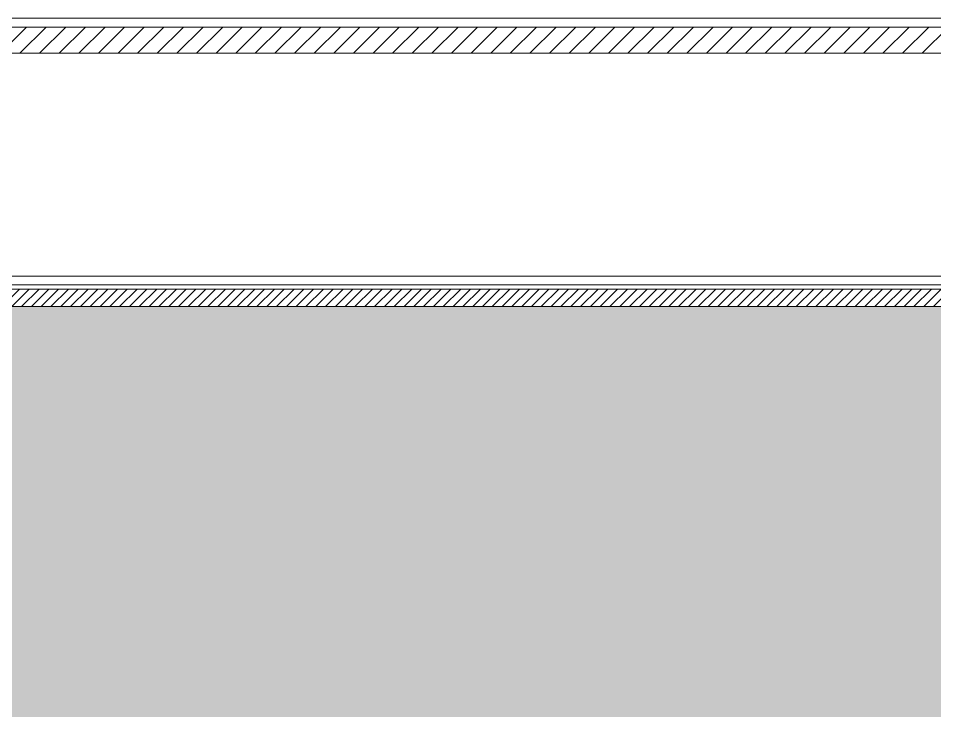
# Model space of a CAD drawing. Header units: millimetres. Extents: x -853320 to 19484, y -510814 to 9708.
# Drawn here: x 4106.4 to 4316.1, y 7786.3 to 7944.8 of the extents above; entities that cross this region are included whole.
import ezdxf

# ---------------------------------------------------------------- set-up
doc = ezdxf.new("R2010")
doc.units = ezdxf.units.MM
doc.layers.add('.', color=8, linetype='Continuous')
for name, color, linetype, lineweight in [('F_ARREDI', 7, 'Continuous', 5), ('F_BETACRYL o CORIAN', 123, 'Continuous', 5), ('F_MINERAL WALL', 6, 'Continuous', 5), ('F_MULTI laminato OPACO', 1, 'Continuous', 5), ('F_PARETE_nuove', 5, 'Continuous', 5), ('F_RIV.to PARETI e SOFFITTO_slider', 7, 'Continuous', 5)]:
    doc.layers.add(name, color=color, linetype=linetype, lineweight=lineweight)
doc.layers.add('F_PARETI_slider', color=1, linetype='Continuous', lineweight=5, true_color=0xff0000)

# ---------------------------------------------------------------- blocks, each defined once
blk = doc.blocks.new('MOBILE LAVABO_bagno doppia_pianta_rev.01')
at = {"layer": '.', "lineweight": 5, "transparency": 33554687}
h = blk.add_hatch(color=256, dxfattribs=at)
h.dxf.hatch_style = 1
edge = h.paths.add_edge_path(flags=16)
edge.add_line((18134.64, 24348.66), (18134.64, 24066.66))
edge.add_arc((18143.64, 24066.66), 9, 180, 270)
edge.add_line((18143.64, 24057.66), (18565.64, 24057.66))
edge.add_arc((18565.64, 24066.66), 9, 270, 360)
edge.add_line((18574.64, 24066.66), (18574.64, 24348.66))
edge.add_arc((18565.64, 24348.66), 9, 0, 90)
edge.add_line((18565.64, 24357.66), (18143.64, 24357.66))
edge.add_arc((18143.64, 24348.66), 9, 90, 180)
h.paths.add_polyline_path([(18729.64, 23957.66), (17979.64, 23957.66), (17979.64, 24477.66), (18729.64, 24477.66)])
at = {"layer": 'F_BETACRYL o CORIAN'}
blk.add_lwpolyline([(18729.64, 23957.66), (17979.64, 23957.66), (17979.64, 24477.66), (18729.64, 24477.66)], close=True, dxfattribs=at)
blk = doc.blocks.new('RIV.to_pareti e soffitto_slider_bagno_camera doppia_rev.01_pianta')
at = {"layer": 'F_MULTI laminato OPACO', "color": 3}
blk.add_lwpolyline([(20001.13, 21800.66), (17187.13, 21800.66), (17187.13, 22976.66), (20001.13, 22976.66)], close=True, dxfattribs=at)
blk = doc.blocks.new('BAGNO_camera doppia_rev.01_pianta')
at = {"layer": 'F_MINERAL WALL'}
h = blk.add_hatch(dxfattribs=at)
h.set_pattern_fill('ANSI31', color=256, scale=0.5, angle=-1e-14)
h.paths.add_polyline_path([(18729.64, 22994.66), (17979.64, 22994.66), (17979.64, 22990.66), (18729.64, 22990.66)])
blk.add_lwpolyline([(18729.64, 22994.66), (17979.64, 22994.66), (17979.64, 22990.66), (18729.64, 22990.66)], close=True, dxfattribs=at)
blk = doc.blocks.new('SLIDER piccola_lato cucina_pianta_rev.01')
at = {"linetype": 'Continuous', "lineweight": 9}
h = blk.add_hatch(dxfattribs=at)
h.set_pattern_fill('ANSI31', color=34, style=0)
h.paths.add_polyline_path([(277096.48, -71539.85), (278831.48, -71539.85), (278831.48, -71545.85), (277096.48, -71545.85)])
at = {"lineweight": 9}
blk.add_line((278874.48, -71596.85), (277125.98, -71596.85), dxfattribs=at)
for points in [[(277096.48, -71537.85), (278831.48, -71537.85), (278831.48, -71539.85), (277096.48, -71539.85)], [(277176.98, -71598.85), (279990.98, -71598.85), (279990.98, -72793.85), (277176.98, -72793.85)]]:
    blk.add_lwpolyline(points, close=True, dxfattribs=at)
at = {"color": 32, "linetype": 'ByBlock', "lineweight": 9}
blk.add_lwpolyline([(277096.48, -71539.85), (278831.48, -71539.85), (278831.48, -71545.85), (277096.48, -71545.85)], close=True, dxfattribs=at)

msp = doc.modelspace()

# ---------------------------------------------------------------- block references
at = {"layer": 'F_ARREDI'}
msp.add_blockref('MOBILE LAVABO_bagno doppia_pianta_rev.01', (-13897.772, -16598.845), dxfattribs=at)
at = {"layer": 'F_PARETE_nuove'}
msp.add_blockref('BAGNO_camera doppia_rev.01_pianta', (-13897.772, -15111.845), dxfattribs=at)
at = {"layer": 'F_RIV.to PARETI e SOFFITTO_slider'}
msp.add_blockref('RIV.to_pareti e soffitto_slider_bagno_camera doppia_rev.01_pianta', (-13895.268, -15092.845), dxfattribs=at)

# ---------------------------------------------------------------- next in the draw order: block references
at = {"layer": 'F_PARETI_slider', "linetype": 'ByBlock', "lineweight": 13}
msp.add_blockref('SLIDER piccola_lato cucina_pianta_rev.01', (-273885.118, 79482.668), dxfattribs=at)

doc.saveas('drawing.dxf')
